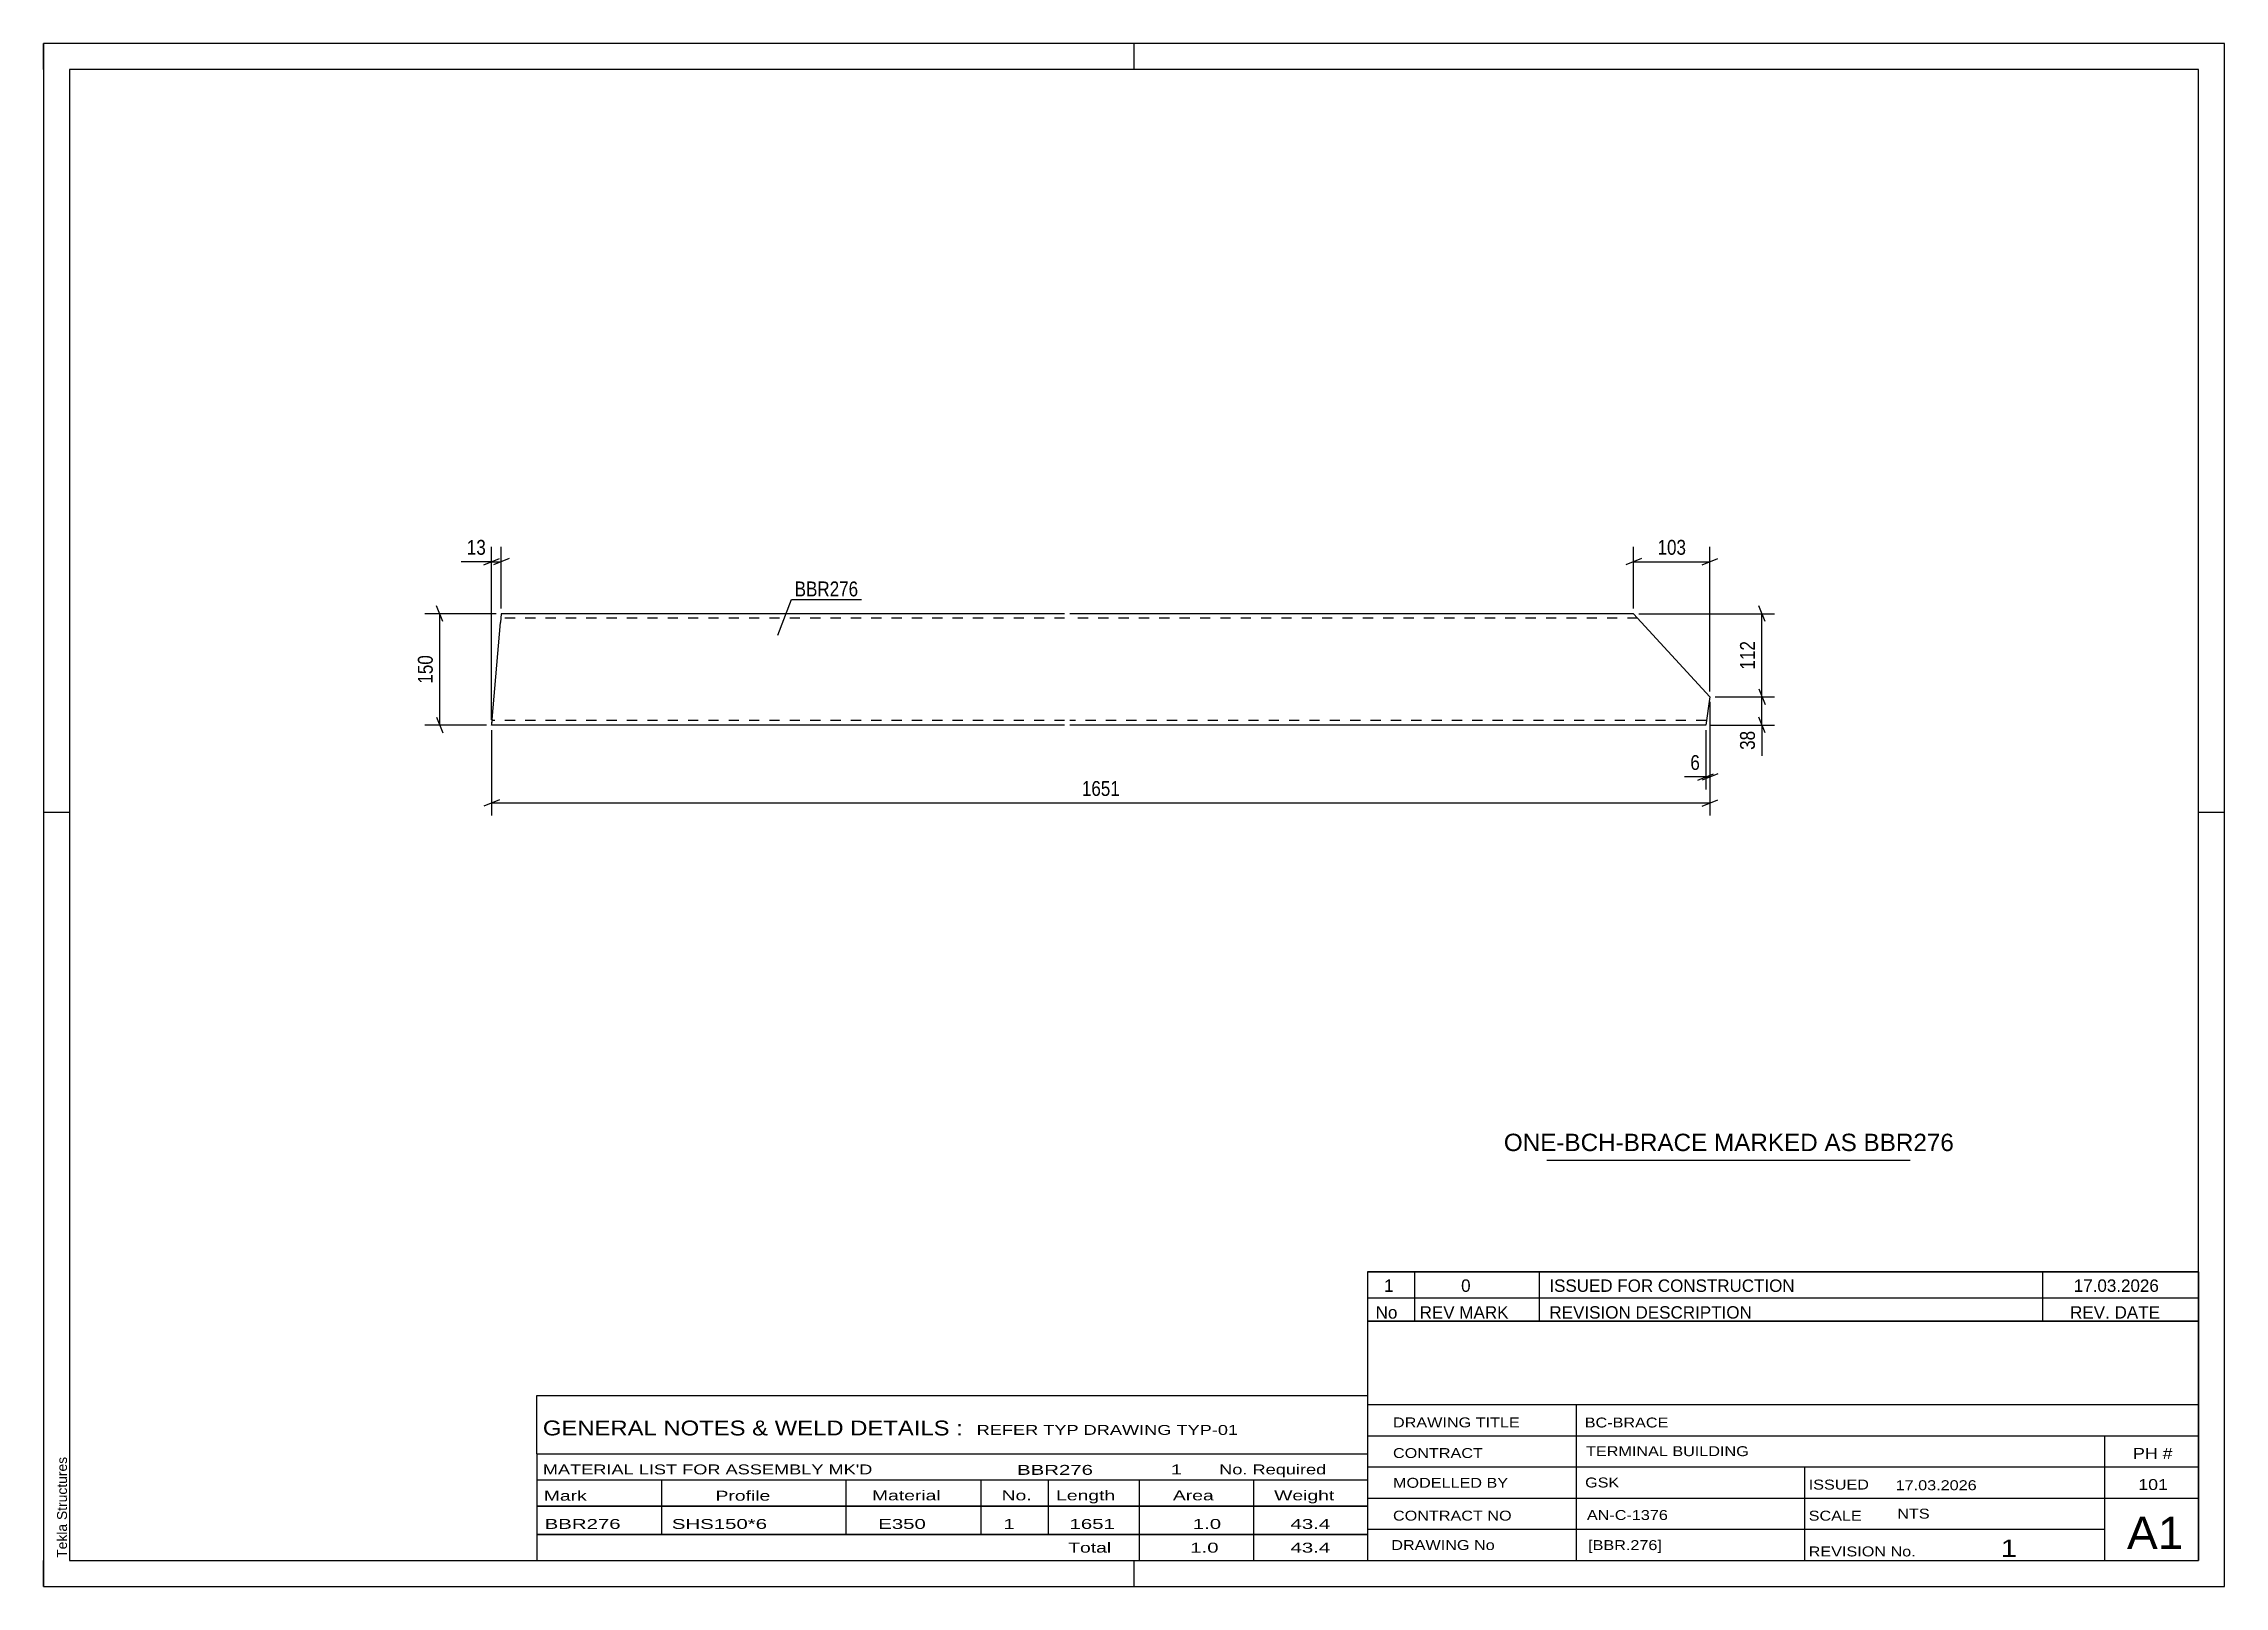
# Model space of a CAD drawing. Header units: millimetres. Extents: x 0 to 420, y 0 to 297.
import ezdxf

# ---------------------------------------------------------------- set-up
doc = ezdxf.new("R2010")
doc.units = ezdxf.units.MM
doc.linetypes.add('DXK_LINE_DOT2', pattern=[3.9198, 1.9599, -1.9599])
doc.styles.add('Arial', font='ARIAL.TTF', dxfattribs={"height": 0.2})
doc.styles.add('Arial Narrow', font='ARIALN.TTF', dxfattribs={"height": 0.2})

# ---------------------------------------------------------------- blocks, each defined once
blk = doc.blocks.new('Unknown-585399390-1162')
at = {"color": 5, "linetype": 'Continuous'}
for p, q in [((420, 297), (0, 297)), ((0, 297), (0, 0)), ((0, 292), (0, 297)), ((210, 292), (210, 297)), ((420, 0), (420, 297)), ((415, 292), (5, 292)), ((5, 292), (5, 5)), ((415, 5), (415, 292)), ((5, 149), (0, 149)), ((420, 149), (415, 149)), ((0, 0), (0, 5)), ((5, 5), (415, 5)), ((210, 0), (210, 5)), ((0, 0), (420, 0))]:
    blk.add_line(p, q, dxfattribs=at)
at = {"color": 174, "linetype": 'Continuous', "style": 'Arial'}
blk.add_text('Tekla Structures', height=1.9102, rotation=90, dxfattribs=at).set_placement((4.5, 5.5))
blk = doc.blocks.new('Part-585399390-1618 - 1612')
at = {"color": 2, "linetype": 'Continuous'}
for p, q in [((86.38, 166.88), (87.99, 185.53)), ((88.14, 187.25), (87.99, 185.53)), ((196.63, 187.25), (88.14, 187.25)), ((306.21, 187.25), (197.63, 187.25)), ((320.93, 171.26), (306.21, 187.25)), ((320.93, 171.26), (320.1, 165.82)), ((86.29, 165.82), (86.3, 165.95)), ((196.63, 165.82), (86.29, 165.82)), ((86.3, 165.95), (86.38, 166.88)), ((320.1, 165.82), (197.63, 165.82))]:
    blk.add_line(p, q, dxfattribs=at)
at = {"color": 7, "linetype": 'DXK_LINE_DOT2'}
for p, q in [((196.63, 186.39), (88.06, 186.39)), ((306.99, 186.39), (197.63, 186.39)), ((86.29, 165.82), (86.29, 165.82)), ((86.38, 166.88), (86.34, 166.32)), ((86.37, 166.68), (86.37, 166.74)), ((196.63, 166.68), (86.37, 166.68)), ((320.23, 166.68), (197.63, 166.68))]:
    blk.add_line(p, q, dxfattribs=at)
blk = doc.blocks.new('StraightDimension-585399390-1754 - 1612')
at = {"color": 7, "linetype": 'Continuous'}
for p, q in [((307.71, 197.85), (304.71, 196.65)), ((306.21, 188.25), (306.21, 200.1)), ((319.43, 196.65), (322.43, 197.85)), ((320.93, 172.26), (320.93, 200.1)), ((306.21, 197.25), (320.93, 197.25))]:
    blk.add_line(p, q, dxfattribs=at)
at = {"color": 0}
blk.add_wipeout([(316.91, 198), (316.91, 202.2), (310.23, 202.2), (310.23, 198)], dxfattribs=at)
at = {"color": 3, "style": 'Arial Narrow'}
blk.add_text('103', height=2.863, dxfattribs=at).set_placement((310.83, 198.6))
blk = doc.blocks.new('StraightDimension-585399390-1662 - 1612')
at = {"color": 7, "linetype": 'Continuous'}
for p, q in [((307.21, 187.25), (333.33, 187.25)), ((331.53, 185.75), (330.33, 188.75)), ((330.93, 171.26), (330.93, 187.25)), ((330.33, 172.76), (331.53, 169.76)), ((321.93, 171.26), (333.33, 171.26))]:
    blk.add_line(p, q, dxfattribs=at)
at = {"color": 0}
blk.add_wipeout([(330.18, 182.59), (325.98, 182.59), (325.98, 175.91), (330.18, 175.91)], dxfattribs=at)
at = {"color": 3, "style": 'Arial Narrow'}
blk.add_text('112', height=2.863, rotation=90.0002, dxfattribs=at).set_placement((329.58, 176.51))
blk = doc.blocks.new('StraightDimension-585399390-1747 - 1612')
at = {"color": 7, "linetype": 'Continuous'}
for p, q in [((87.14, 187.25), (73.44, 187.25)), ((76.89, 185.75), (75.69, 188.75)), ((76.29, 165.82), (76.29, 187.25)), ((85.29, 165.82), (73.44, 165.82)), ((75.69, 167.32), (76.89, 164.32))]:
    blk.add_line(p, q, dxfattribs=at)
at = {"color": 0}
blk.add_wipeout([(75.54, 179.88), (71.34, 179.88), (71.34, 173.19), (75.54, 173.19)], dxfattribs=at)
at = {"color": 3, "style": 'Arial Narrow'}
blk.add_text('150', height=2.863, rotation=90.0002, dxfattribs=at).set_placement((74.94, 173.79))
blk = doc.blocks.new('StraightDimension-585399390-1663 - 1612')
at = {"color": 7, "linetype": 'Continuous'}
for p, q in [((330.33, 172.76), (331.53, 169.76)), ((321.93, 171.26), (333.33, 171.26)), ((330.93, 165.82), (330.93, 171.26)), ((321.1, 165.82), (333.33, 165.82)), ((331.53, 164.32), (330.33, 167.32))]:
    blk.add_line(p, q, dxfattribs=at)
at = {"color": 0}
blk.add_wipeout([(330.18, 165.3), (325.98, 165.3), (325.98, 160.44), (330.18, 160.44)], dxfattribs=at)
at = {"color": 7, "linetype": 'Continuous'}
blk.add_line((330.93, 165.82), (330.93, 159.91), dxfattribs=at)
blk.add_line((330.93, 165.82), (330.93, 159.91), dxfattribs=at)
at = {"color": 3, "style": 'Arial Narrow'}
blk.add_text('38', height=2.863, rotation=90.0002, dxfattribs=at).set_placement((329.58, 161.04))
blk = doc.blocks.new('StraightDimension-585399390-1759 - 1612')
at = {"color": 7, "linetype": 'Continuous'}
for p, q in [((84.79, 196.65), (87.79, 197.85)), ((86.29, 166.82), (86.29, 200.1)), ((89.64, 197.85), (86.64, 196.65)), ((88.14, 188.25), (88.14, 200.1)), ((86.29, 197.25), (88.14, 197.25))]:
    blk.add_line(p, q, dxfattribs=at)
at = {"color": 0}
blk.add_wipeout([(85.77, 198), (85.77, 202.2), (80.91, 202.2), (80.91, 198)], dxfattribs=at)
at = {"color": 7, "linetype": 'Continuous'}
blk.add_line((86.29, 197.25), (80.39, 197.25), dxfattribs=at)
blk.add_line((86.29, 197.25), (80.39, 197.25), dxfattribs=at)
at = {"color": 3, "style": 'Arial Narrow'}
blk.add_text('13', height=2.863, dxfattribs=at).set_placement((81.51, 198.6))
blk = doc.blocks.new('StraightDimension-585399390-1763 - 1612')
at = {"color": 7, "linetype": 'Continuous'}
for p, q in [((320.93, 170.26), (320.93, 153.42)), ((320.1, 164.82), (320.1, 153.42)), ((318.6, 155.22), (321.6, 156.42)), ((322.43, 156.42), (319.43, 155.22)), ((320.1, 155.82), (320.93, 155.82))]:
    blk.add_line(p, q, dxfattribs=at)
at = {"color": 0}
blk.add_wipeout([(319.58, 156.57), (319.58, 160.77), (316.55, 160.77), (316.55, 156.57)], dxfattribs=at)
at = {"color": 7, "linetype": 'Continuous'}
blk.add_line((320.1, 155.82), (316.02, 155.82), dxfattribs=at)
blk.add_line((320.1, 155.82), (316.02, 155.82), dxfattribs=at)
at = {"color": 3, "style": 'Arial Narrow'}
blk.add_text('6', height=2.86, dxfattribs=at).set_placement((317.15, 157.17))
blk = doc.blocks.new('StraightDimension-585399390-1767 - 1612')
at = {"color": 7, "linetype": 'Continuous'}
for p, q in [((320.93, 170.26), (320.93, 148.42)), ((86.29, 164.82), (86.29, 148.42)), ((87.79, 151.42), (84.79, 150.22)), ((319.43, 150.22), (322.43, 151.42)), ((86.29, 150.82), (320.93, 150.82))]:
    blk.add_line(p, q, dxfattribs=at)
at = {"color": 0}
blk.add_wipeout([(207.87, 151.57), (207.87, 155.77), (199.36, 155.77), (199.36, 151.57)], dxfattribs=at)
at = {"color": 3, "style": 'Arial Narrow'}
blk.add_text('1651', height=2.863, dxfattribs=at).set_placement((199.96, 152.17))
blk = doc.blocks.new('Unknown-585399390-2042')
at = {"color": 7, "linetype": 'Continuous'}
for p, q in [((255, 51.05), (255, 5)), ((255, 51.05), (415, 51.05)), ((415, 51), (415, 5)), ((255, 35), (415, 35)), ((295.14, 35), (295.14, 5)), ((255, 29), (415, 29)), ((397, 5.05), (397, 29.05)), ((255, 23), (415, 23)), ((339.14, 23), (339.14, 5)), ((255, 17), (415, 17)), ((255, 11), (397, 11)), ((255, 5), (415, 5))]:
    blk.add_line(p, q, dxfattribs=at)
at = {"color": 7, "style": 'Arial Narrow'}
for s, height, width, p in [('DRAWING TITLE', 1.9089, 1.425378, (259.88, 30.61)), ('BC-BRACE', 1.909, 1.425378, (296.81, 30.59)), ('CONTRACT', 1.909, 1.425378, (259.88, 24.71)), ('TERMINAL BUILDING', 1.9089, 1.425378, (297.06, 25.07)), ('MODELLED BY', 1.9089, 1.425378, (259.88, 18.98)), ('GSK', 1.909, 1.425378, (296.88, 19.04)), ('ISSUED', 1.909, 1.425378, (339.94, 18.64)), ('17.03.2026', 1.909, 1.425378, (356.69, 18.52)), ('CONTRACT NO', 1.9089, 1.425378, (259.88, 12.66)), ('AN-C-1376', 1.909, 1.425378, (297.23, 12.78)), ('SCALE', 1.909, 1.425378, (339.94, 12.65)), ('A1', 6.204, 1.25, (401.24, 7.2)), ('DRAWING No', 1.909, 1.425378, (259.56, 7)), ('[BBR.276]', 1.909, 1.425378, (297.46, 6.99)), ('1', 3.34, 1.5, (376.91, 5.68)), ('REVISION No.', 1.9089, 1.425378, (339.94, 5.77))]:
    blk.add_text(s, height=height, dxfattribs=dict(at, width=width)).set_placement(p)
at = {"color": 7, "linetype": 'Continuous', "style": 'Arial Narrow'}
for s, height, width, p in [('PH #', 2.1, 1.42538, (402.4, 24.55)), ('101', 2.1, 1.42538, (403.41, 18.55)), ('NTS', 1.909, 1.425378, (357, 13.05))]:
    blk.add_text(s, height=height, dxfattribs=dict(at, width=width)).set_placement(p)
blk = doc.blocks.new('Unknown-585399390-2043')
at = {"color": 7, "linetype": 'Continuous'}
for p, q in [((255, 60.55), (415, 60.55)), ((415, 60.55), (255, 60.55)), ((255, 60.55), (255, 55.55)), ((264, 60.55), (264, 55.55)), ((288, 60.55), (288, 55.55)), ((385, 60.55), (385, 55.55)), ((415, 60.55), (415, 55.55)), ((255, 55.55), (415, 55.55)), ((255, 55.55), (255, 51.05)), ((255, 55.55), (415, 55.55)), ((264, 55.55), (264, 51.05)), ((288, 55.55), (288, 51.05)), ((385, 55.55), (385, 51.05)), ((415, 55.55), (415, 51.05)), ((415, 51.05), (255, 51.05))]:
    blk.add_line(p, q, dxfattribs=at)
at = {"color": 7, "linetype": 'Continuous', "style": 'Arial Narrow'}
for s, height, width, p in [('1', 2.39, 1.196471, (258.16, 56.7)), ('0', 2.39, 1.196471, (273, 56.7)), ('ISSUED FOR CONSTRUCTION', 2.3861, 1.196471, (290, 56.7)), ('17.03.2026', 2.386, 1.196471, (391, 56.7)), ('No', 2.386, 1.2, (256.54, 51.55)), ('REV MARK', 2.386, 1.2, (265, 51.55)), ('REVISION DESCRIPTION', 2.3861, 1.2, (290, 51.55)), ('REV. DATE', 2.386, 1.2, (390.28, 51.55))]:
    blk.add_text(s, height=height, dxfattribs=dict(at, width=width)).set_placement(p)
blk = doc.blocks.new('Unknown-585399390-2044')
at = {"color": 7, "linetype": 'Continuous'}
for p, q in [((95, 36.75), (255, 36.75)), ((95, 25.5), (95, 36.75)), ((255, 36.75), (255, 25.5)), ((95, 25.5), (255, 25.5)), ((95, 25.5), (95, 20.5)), ((255, 25.5), (255, 20.5)), ((95, 20.5), (255, 20.5)), ((95, 20.5), (95, 15.5)), ((119, 20.5), (119, 15.5)), ((154.5, 20.5), (154.5, 15.5)), ((180.5, 20.5), (180.5, 15.5)), ((193.5, 20.5), (193.5, 15.5)), ((211, 20.5), (211, 15.5)), ((233, 20.5), (233, 15.5)), ((255, 20.5), (255, 15.5)), ((95, 15.5), (255, 15.5)), ((95, 15.45), (95, 10.05)), ((95, 15.45), (255, 15.45)), ((119, 15.5), (119, 10)), ((154.5, 15.5), (154.5, 10)), ((180.5, 15.5), (180.5, 10)), ((193.5, 15.5), (193.5, 10)), ((211, 15.5), (211, 10)), ((233, 15.5), (233, 10)), ((255, 15.45), (255, 10.05)), ((95, 10.05), (255, 10.05)), ((95, 10), (255, 10)), ((95, 10), (95, 5)), ((211, 10), (211, 5)), ((233, 10), (233, 5)), ((255, 10), (255, 5)), ((95, 5), (255, 5))]:
    blk.add_line(p, q, dxfattribs=at)
at = {"color": 7, "style": 'Arial Narrow'}
for s, height, width, p in [('GENERAL NOTES & WELD DETAILS :', 2.8633, 1.4, (96.15, 29.06)), ('REFER TYP DRAWING TYP-01', 1.9089, 1.6, (179.7, 29.16)), ("MATERIAL LIST FOR ASSEMBLY MK'D", 1.9089, 1.6, (96.15, 21.56)), ('BBR276', 1.909, 1.794707, (187.48, 21.47)), ('1', 1.91, 1.794707, (217.08, 21.56)), ('No. Required', 1.9089, 1.6, (226.41, 21.56)), ('Mark', 1.909, 1.7, (96.34, 16.5)), ('Profile', 1.909, 1.7, (129.41, 16.5)), ('Material', 1.909, 1.7, (159.54, 16.56)), ('No.', 1.909, 1.7, (184.5, 16.56)), ('Length', 1.909, 1.7, (195, 16.56)), ('Area', 1.909, 1.7, (217.5, 16.56)), ('Weight', 1.909, 1.7, (237, 16.56))]:
    blk.add_text(s, height=height, dxfattribs=dict(at, width=width)).set_placement(p)
at = {"color": 7, "linetype": 'Continuous', "style": 'Arial Narrow'}
for s, height, width, p in [('BBR276', 1.909, 1.794707, (96.5, 11.06)), ('SHS150*6', 1.909, 1.794707, (121, 11.06)), ('E350', 1.909, 1.794707, (160.74, 11.06)), ('1', 1.91, 1.794707, (184.86, 11.06)), ('1651', 1.909, 1.794707, (197.58, 11.06)), ('1.0', 1.909, 1.794707, (221.32, 11.06)), ('43.4', 1.909, 1.794707, (240.14, 11.06)), ('Total', 1.909, 1.7, (197.33, 6.5)), ('1.0', 1.909, 1.794707, (220.83, 6.5)), ('43.4', 1.909, 1.794707, (240.14, 6.5))]:
    blk.add_text(s, height=height, dxfattribs=dict(at, width=width)).set_placement(p)
blk = doc.blocks.new('Unknown-585399390-2045')
at = {"color": 7, "linetype": 'Continuous'}
blk.add_line((289.5, 82.05), (359.5, 82.05), dxfattribs=at)
at = {"color": 7, "style": 'Arial'}
blk.add_text('ONE-BCH-BRACE MARKED AS BBR276', height=3.3428, dxfattribs=at).set_placement((281.23, 83.8))
blk = doc.blocks.new('Mark-585399390-1654 - 1612')
at = {"color": 0}
blk.add_wipeout([(156.89, 190.59), (156.89, 193.59), (144.65, 193.59), (144.65, 190.59)], dxfattribs=at)
blk.add_wipeout([(156.89, 190.59), (156.89, 193.59), (144.65, 193.59), (144.65, 190.59)], dxfattribs=at)
at = {"color": 30, "linetype": 'Continuous'}
for p, q in [((141.4, 183.15), (144.05, 189.99)), ((144.05, 189.99), (157.49, 189.99))]:
    blk.add_line(p, q, dxfattribs=at)
at = {"color": 3, "style": 'Arial Narrow'}
blk.add_text('BBR276', height=2.863, dxfattribs=at).set_placement((144.65, 190.59))

msp = doc.modelspace()

# ---------------------------------------------------------------- block references
for name in ['Unknown-585399390-1162', 'Part-585399390-1618 - 1612', 'Unknown-585399390-2045', 'Unknown-585399390-2043', 'Unknown-585399390-2042', 'Unknown-585399390-2044']:
    msp.add_blockref(name, (0, 0))

# ---------------------------------------------------------------- next in the draw order: block references
for name in ['StraightDimension-585399390-1754 - 1612', 'Mark-585399390-1654 - 1612', 'StraightDimension-585399390-1747 - 1612']:
    msp.add_blockref(name, (0, 0))

# ---------------------------------------------------------------- next in the draw order: block references
for name in ['StraightDimension-585399390-1759 - 1612', 'StraightDimension-585399390-1662 - 1612']:
    msp.add_blockref(name, (0, 0))

# ---------------------------------------------------------------- next in the draw order: block references
msp.add_blockref('StraightDimension-585399390-1663 - 1612', (0, 0))

# ---------------------------------------------------------------- next in the draw order: block references
msp.add_blockref('StraightDimension-585399390-1763 - 1612', (0, 0))

# ---------------------------------------------------------------- next in the draw order: block references
msp.add_blockref('StraightDimension-585399390-1767 - 1612', (0, 0))

doc.saveas('drawing.dxf')
